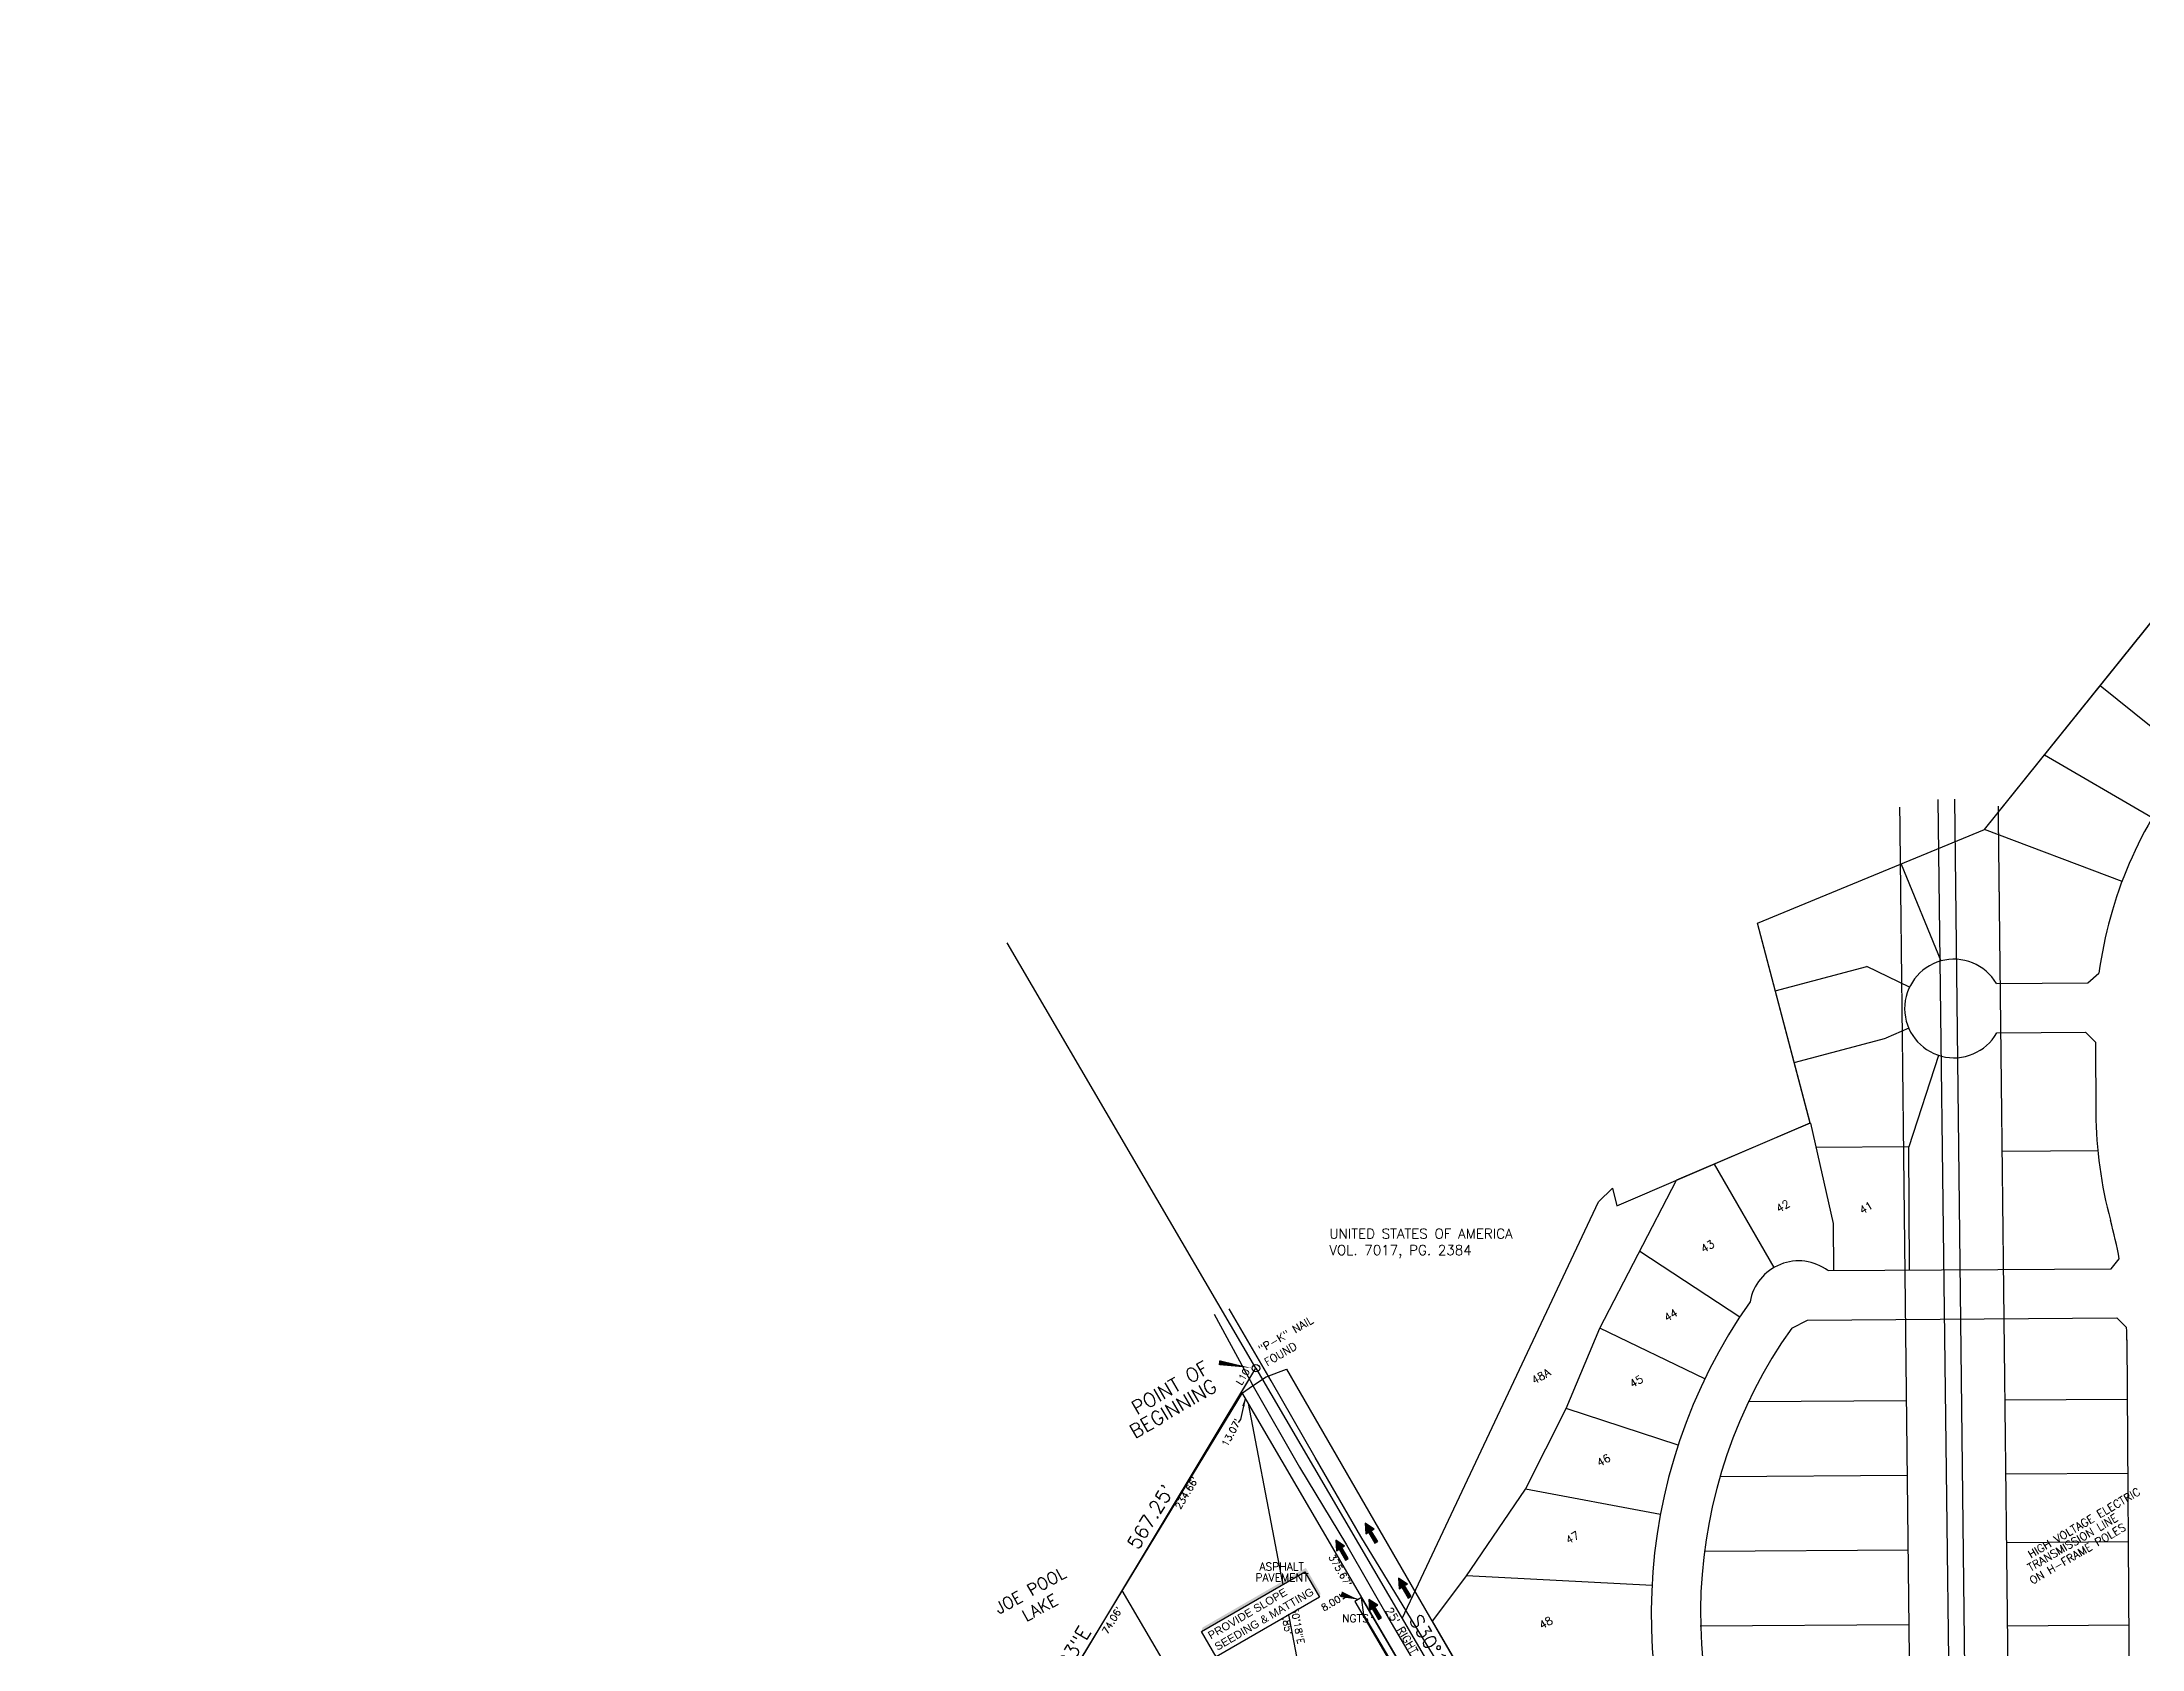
# Model space of a CAD drawing. Header units: feet. Extents: x 23 to 2149517, y -26 to 355304.
# Drawn here: x 2136295 to 2138426, y 341326 to 342956 of the extents above; entities that cross this region are included whole.
import ezdxf
from ezdxf.enums import TextEntityAlignment as Align

# ---------------------------------------------------------------- set-up
doc = ezdxf.new("R2010")
doc.units = ezdxf.units.FT
doc.header["$MEASUREMENT"] = 0
doc.linetypes.add('xhpc023-pt$0$HIDDEN2', pattern=[0.1875, 0.125, -0.0625])
for name, color, linetype in [('A-EC-CURLEX-MATTING', 6, 'Continuous'), ('A-EC-FLOW-ARROWS', 252, 'Continuous'), ('A-EC-TXT', 7, 'Continuous'), ('xhpc023-pt$0$gp2baseEMAILED_3-10-05$0$V-PROP-ADJN', 6, 'Continuous'), ('xhpc023-pt$0$text140', 4, 'Continuous'), ('xhpc023-pt$0$V-CONC-TEXT', 2, 'Continuous'), ('xhpc023-pt$0$V-ESMT', 2, 'xhpc023-pt$0$HIDDEN2'), ('xhpc023-pt$0$V-FENC', 6, 'xhpc023-pt$0$BARBWIRE_2'), ('xhpc023-pt$0$V-IMP-TEXT-E', 2, 'Continuous'), ('xhpc023-pt$0$V-LOT-ROW', 7, 'Continuous'), ('xhpc023-pt$0$V-POWR-TEXT', 2, 'Continuous'), ('xhpc023-pt$0$V-PROP-ADJN', 6, 'Continuous'), ('xhpc023-pt$0$V-PROP-ADJN-TEXT', 2, 'Continuous'), ('xhpc023-pt$0$V-PROP-CORN-N', 2, 'Continuous'), ('xhpc023-pt$0$V-PROP-CORN-TEXT', 2, 'Continuous'), ('xhpc023-pt$0$V-PROP-DIMS', 4, 'Continuous'), ('xhpc023-pt$0$V-PROP-N', 2, 'Continuous'), ('xhpc023-pt$0$V-PROP-RWAY-N', 7, 'Continuous'), ('xhpc023-pt$0$V-PROP-SUBD-N', 7, 'Continuous'), ('xhpc023-pt$0$V-ROAD-ASPH', 14, 'Continuous'), ('xhpc023-pt$0$V-ROAD-TEXT', 2, 'Continuous'), ('xhpc023-pt$0$V-SUBD-TEXT-N', 2, 'Continuous'), ('xhpc023-pt$0$xHPC007pt_PHASE1A$0$V-ADJC-E', 6, 'Continuous'), ('xhpc023-pt$0$xHPC007pt_PHASE1A$0$V-POWR-LINE', 6, 'xhpc023-pt$0$xHPC007pt_PHASE1A$0$ELECT_LINE'), ('xhpc023-pt$0$xHPC007pt_PHASE1A$0$V-PROP-CORN-N', 6, 'Continuous'), ('xhpc023-pt$0$xHPC007pt_PHASE1A$0$V-PROP-SUBD-IDEN-N', 6, 'Continuous')]:
    doc.layers.add(name, color=color, linetype=linetype)
doc.layers.add('xhpc023-pt$0$DEF-ATMOS_ESMT', color=104, linetype='Continuous', plot=False)
doc.styles.get("Standard").update_dxf_attribs({"font": 'arial.ttf'})
doc.styles.add('xhpc023-pt$0$L100', font='simplex', dxfattribs={"height": 10})
doc.styles.add('xhpc023-pt$0$L140', font='simplex', dxfattribs={"height": 14})
doc.styles.add('xhpc023-pt$0$L70', font='simplex.shx', dxfattribs={"height": 7})
doc.styles.add('xhpc023-pt$0$L80', font='simplex', dxfattribs={"height": 8})
doc.styles.add('xhpc023-pt$0$Standard', font='txt')
doc.styles.add('xhpc023-pt$0$xHPC007pt_PHASE1A$0$L100', font='simplex', dxfattribs={"height": 10})
doc.styles.add('xhpc023-pt$0$xHPC007pt_PHASE1A$0$Standard', font='txt')
doc.linetypes.add('xhpc023-pt$0$BARBWIRE_2', pattern='A,1,-0.02,["X",xhpc023-pt$0$Standard,S=0.075,R=0,X=-0.025,Y=-0.0375],-0.02', length=1.04)
doc.linetypes.add('xhpc023-pt$0$xHPC007pt_PHASE1A$0$ELECT_LINE', pattern='A,1,-0.02,["E",xhpc023-pt$0$xHPC007pt_PHASE1A$0$Standard,S=0.075,R=0,X=-0.025,Y=-0.0375],-0.02', length=1.04)
doc.dimstyles.new('xhpc023-pt$0$Standard', dxfattribs={"dimtxt": 0.18, "dimasz": 0.18, "dimexe": 0.18, "dimexo": 0.0625, "dimgap": 0.09, "dimtad": 0, "dimtih": 1, "dimtoh": 1, "dimdec": 4, "dimzin": 0, "dimdsep": 46, "dimtxsty": 'xhpc023-pt$0$Standard', "dimcen": 0.09, "dimadec": 0, "dimazin": 0, "dimtfac": 1, "dimtdec": 4, "dimtofl": 0, "dimtmove": 0, "dimatfit": 3, "dimfxl": 0, "dimtolj": 1, "dimtzin": 0, "dimarcsym": 0})

# ---------------------------------------------------------------- blocks, each defined once
blk = doc.blocks.new('ARROW')
blk.add_hatch(color=256).paths.add_polyline_path([(0, 0), (12, 6), (12, 2), (28, 2), (28, -2), (12, -2), (12, -6)])
blk.add_lwpolyline([(0, 0), (12, 6), (12, 2), (28, 2), (28, -2), (12, -2), (12, -6), (0, 0)])
blk = doc.blocks.new('xhpc023-pt')
blk.add_line((2138072, 340629), (2137633.7, 341378.1))
at = {"layer": 'xhpc023-pt$0$DEF-ATMOS_ESMT'}
for p, q in [((2137636.1, 341360.4), (2137633.7, 341378.1)), ((2137633.7, 341378.1), (2138072, 340629)), ((2138063.5, 340637.5), (2137636.1, 341360.4))]:
    blk.add_line(p, q, dxfattribs=at)
at = {"layer": 'xhpc023-pt$0$gp2baseEMAILED_3-10-05$0$V-PROP-ADJN'}
for p, q in [((2138265.9, 342157), (2138524, 342478.3)), ((2138476.8, 342227.3), (2138383, 342302.7)), ((2138435.9, 342168.8), (2138326.5, 342232.4)), ((2138035.5, 342062), (2138265.9, 342157)), ((2138405.3, 342104.5), (2138265.9, 342157)), ((2138181.1, 342122), (2138221.6, 342023.8)), ((2138088.9, 341859.2), (2138035.5, 342062)), ((2138053.5, 341993.6), (2138146.3, 342018.1)), ((2138189.6, 341997.2), (2138146.3, 342018.1)), ((2138370.7, 342001.4), (2138381.9, 342011.4)), ((2138277.8, 342000.8), (2138370.7, 342001.4)), ((2138072.7, 341920.8), (2138165.5, 341945.4)), ((2138188.8, 341955.5), (2138165.5, 341945.4)), ((2138278.1, 341950.8), (2138368.1, 341951.4)), ((2138368.1, 341951.4), (2138378.2, 341941.5)), ((2138378.2, 341941.5), (2138378.7, 341869.5)), ((2138219.2, 341928), (2138188.9, 341835.2)), ((2138088.9, 341859.2), (2137953.3, 341801.4)), ((2138088.9, 341859.2), (2137953.3, 341801.4)), ((2138089.1, 341859.1), (2138112.2, 341757.5)), ((2138188.9, 341835.2), (2138094.7, 341834.6)), ((2138189.7, 341710.2), (2138188.9, 341835.2)), ((2138052.3, 341712.8), (2137991.8, 341817.7)), ((2138284, 341830.8), (2138381.3, 341831.5)), ((2137875.3, 341651.4), (2137953.3, 341801.4)), ((2138112.2, 341757.5), (2138112.5, 341709.7)), ((2137915.9, 341729.4), (2138017.6, 341662.7)), ((2138107, 341709.7), (2138394.2, 341711.6)), ((2138394.2, 341711.6), (2138402.5, 341721.5)), ((2137841.3, 341569.8), (2137875.3, 341651.4)), ((2137982.1, 341600), (2137875.3, 341651.4)), ((2138070.3, 341651.4), (2138086.2, 341659.5)), ((2138086.2, 341659.5), (2138400.1, 341661.6)), ((2138400.1, 341661.6), (2138409.9, 341651.8)), ((2138410.2, 341639.3), (2138412.7, 341255.6)), ((2138286.8, 341578.4), (2138410.6, 341579.2)), ((2137800.1, 341487.8), (2137841.3, 341569.8)), ((2137955, 341532.6), (2137841.3, 341569.8)), ((2138186.8, 341577.6), (2138026.1, 341576.5)), ((2138187.6, 341501.9), (2137997.1, 341500.6)), ((2138287.6, 341503.4), (2138411.1, 341504.2)), ((2137739.5, 341399), (2137800.1, 341487.8)), ((2137937, 341462.2), (2137800.1, 341487.8)), ((2138288.4, 341433.9), (2138411.6, 341434.7)), ((2138188.5, 341426.2), (2137981.3, 341424.8)), ((2137705.8, 341353.9), (2137739.5, 341399)), ((2137928.4, 341390.1), (2137740.1, 341400)), ((2138113.5, 340657), (2137705.8, 341353.9)), ((2138189.3, 341350.5), (2137977.3, 341349.1)), ((2138289.4, 341349.4), (2138412.1, 341350.2))]:
    blk.add_line(p, q, dxfattribs=at)
for centre, radius, start, end in [((2138803.1, 341954.9), 425, 141.1689, 172.3599), ((2138234.7, 341975.5), 50, 30.3793, 330.3791), ((2138803.7, 341872.3), 425, 180.3783, 195.2133), ((2137935.2, 341636.1), 475, 10.3511, 15.2133), ((2138077.2, 341669.5), 50, 53.5092, 170.0722), ((2138477.6, 341361.4), 550, 144.8418, 210.329), ((2138477.6, 341361.4), 500, 144.5503, 210.329), ((2137935.2, 341636.1), 475, 0.3783, 1.8936)]:
    blk.add_arc(centre, radius, start, end, dxfattribs=at)
at = {"layer": 'xhpc023-pt$0$text140'}
blk.add_lwpolyline([(2137522, 341610.9, 0, 5, 0), (2137489, 341616.3, 5, 5, 0)], format="xyseb", dxfattribs=at)
at = {"layer": 'xhpc023-pt$0$V-ESMT'}
for p, q in [((2138253.3, 335681.3), (2138179.9, 342179.6)), ((2138353.3, 335682.5), (2138279.8, 342180.7))]:
    blk.add_line(p, q, dxfattribs=at)
at = {"layer": 'xhpc023-pt$0$V-FENC'}
for p, q in [((2137522.9, 341592.8), (2137536.8, 341601.8)), ((2137536.8, 341601.8), (2137557.6, 341609.8)), ((2137513, 341585.7), (2137522.9, 341592.8))]:
    blk.add_line(p, q, dxfattribs=at)
at = {"layer": 'xhpc023-pt$0$V-FENC', "ltscale": 0.7, "flags": 128}
for points in [[(2137557.6, 341609.8), (2137557.6, 341609.8), (2137702.8, 341358.3), (2137763.8, 341253)], [(2136514.3, 337269.5), (2136570.1, 337337.2), (2136585.4, 337353.6), (2136594.2, 337395.5), (2136652.2, 337609), (2136541.7, 337937.2), (2136539.3, 337939.1), (2136530.4, 337965.8), (2136481.7, 338104.5), (2136409.7, 338314.5), (2136329.4, 338548.9), (2136294.9, 338651), (2136295.6, 338656.1), (2136392.1, 338767.6), (2136487.4, 338876.6), (2136640, 339049.8), (2136801.7, 339276), (2136929.9, 339463), (2137135, 339758.6), (2137290.6, 339979), (2137411.7, 340150.7), (2137459.1, 340215.9), (2137388.7, 340492.5), (2137342.3, 340679.3), (2137326.8, 340742.9), (2137285.4, 340912.4), (2137234.9, 341127.7), (2137374.1, 341357.3), (2137513, 341585.7)]]:
    blk.add_lwpolyline(points, dxfattribs=at)
at = {"layer": 'xhpc023-pt$0$V-IMP-TEXT-E', "const_width": 1}
blk.add_lwpolyline([(2137643.9, 341358.1, 1), (2137644.9, 341358.1, 1)], format="xyb", close=True, dxfattribs=at)
at = {"layer": 'xhpc023-pt$0$V-POWR-TEXT'}
blk.add_lwpolyline([(2138244.6, 341407, 0, 4.17, 0), (2138257.1, 341407, 0, 0, 0), (2138311.5, 341407.2, 0, 0, 0)], format="xyseb", dxfattribs=at)
at = {"layer": 'xhpc023-pt$0$V-PROP-ADJN'}
for p, q in [((2138265.7, 342157), (2138907.9, 342955.9)), ((2138035.3, 342062), (2138265.7, 342157)), ((2138088.9, 341859.5), (2138035.3, 342062)), ((2137526.6, 341610.6), (2137274.2, 342042.2)), ((2137892.7, 341775.5), (2138088.9, 341859.5)), ((2137874.2, 341779.4), (2137888.4, 341793.3)), ((2137888.4, 341793.3), (2137892.7, 341775.5)), ((2137675, 341356.9), (2137874.2, 341779.4))]:
    blk.add_line(p, q, dxfattribs=at)
at = {"layer": 'xhpc023-pt$0$V-PROP-CORN-N'}
blk.add_circle((2137526.6, 341610.6), 3.75, dxfattribs=at)
at = {"layer": 'xhpc023-pt$0$V-PROP-N'}
for p, q in [((2137234.3, 341124.8), (2137526.6, 341610.6)), ((2137526.6, 341610.6), (2138093.5, 340641.6))]:
    blk.add_line(p, q, dxfattribs=at)
at = {"layer": 'xhpc023-pt$0$V-PROP-RWAY-N'}
blk.add_line((2137512, 341586.2), (2138069.4, 340633.3), dxfattribs=at)
at = {"layer": 'xhpc023-pt$0$V-PROP-SUBD-N'}
blk.add_line((2137626.8, 341374.1), (2138062.6, 340629.2), dxfattribs=at)
at = {"layer": 'xhpc023-pt$0$V-PROP-SUBD-N', "flags": 128}
for points in [[(2137518.6, 341574.9), (2137600.9, 341144.9)], [(2137551.7, 341110.4), (2137391, 341385.1)]]:
    blk.add_lwpolyline(points, dxfattribs=at)
at = {"layer": 'xhpc023-pt$0$V-PROP-SUBD-N'}
blk.add_lwpolyline([(2137633.7, 341378.1), (2137626.8, 341374.1)], dxfattribs=at)
at = {"layer": 'xhpc023-pt$0$V-ROAD-ASPH'}
for points in [[(2137484.3, 341665.3), (2137525.1, 341589.9), (2137570.9, 341510.1), (2137618.6, 341431.5), (2137663.8, 341352.3), (2137715.5, 341264.5), (2137764.9, 341180.4), (2137816.1, 341095), (2137866.3, 341010), (2137919.7, 340919.7), (2137969.5, 340834.5), (2138019.3, 340749.1), (2138066.8, 340667.6), (2138067, 340667.2)], [(2138078.9, 340675.8), (2138031.7, 340758.3), (2137981.8, 340842), (2137932.7, 340927.2), (2137878.4, 341017.1), (2137829.6, 341101.7), (2137779.8, 341189.5), (2137733.6, 341274.8), (2137679.7, 341363.4), (2137632.9, 341440), (2137586.8, 341520.2), (2137542.1, 341597.7), (2137499.3, 341670.9)]]:
    blk.add_lwpolyline(points, dxfattribs=at)
at = {"layer": 'xhpc023-pt$0$V-ROAD-TEXT'}
for points in [[(2137631.2, 341443, 0, 4.17, 0), (2137641.9, 341449.4, 0, 0, 0), (2137669.3, 341465.9, 0, 0, 0)], [(2137618.6, 341431.5, 0, 4.17, 0), (2137607.7, 341425.4, 0, 0, 0), (2137584.7, 341412.4, 0, 0, 0)]]:
    blk.add_lwpolyline(points, format="xyseb", dxfattribs=at)
at = {"layer": 'xhpc023-pt$0$V-SUBD-TEXT-N'}
blk.add_line((2137512, 341586.2), (2137526.6, 341610.6), dxfattribs=at)
at = {"layer": 'xhpc023-pt$0$xHPC007pt_PHASE1A$0$V-POWR-LINE', "ltscale": 0.6, "flags": 128}
for points in [[(2138293.8, 335665.2), (2138287.7, 336211.1), (2138285, 336774.6), (2138274.7, 337321.5), (2138269.5, 337853.2), (2138264.4, 338374.6), (2138257.8, 338932.2), (2138252.2, 339471.9), (2138246.6, 339952.5), (2138218.6, 342187.6)], [(2138308, 335665.2), (2138302.4, 336211.5), (2138296, 336792.1), (2138289.9, 337321.3), (2138283.7, 337853.7), (2138278.8, 338374), (2138272.4, 338933.6), (2138266.2, 339471.8), (2138261.2, 339952.7), (2138235.7, 342187.9)]]:
    blk.add_lwpolyline(points, dxfattribs=at)
at = {"layer": 'xhpc023-pt$0$xHPC007pt_PHASE1A$0$V-PROP-CORN-N'}
blk.add_circle((2137526.6, 341610.6), 3.75, dxfattribs=at)
at = {"layer": 'xhpc023-pt$0$text140', "style": 'xhpc023-pt$0$L140'}
for s, p in [('POINT OF', (2137405.6, 341562.9)), ('BEGINNING', (2137403.6, 341538.8))]:
    blk.add_text(s, height=14, rotation=30.3292, dxfattribs=at).set_placement(p)
at = {"layer": 'xhpc023-pt$0$V-CONC-TEXT', "style": 'xhpc023-pt$0$L80'}
blk.add_text('NGTS', height=8, dxfattribs=at).set_placement((2137614, 341352.9))
at = {"layer": 'xhpc023-pt$0$V-LOT-ROW', "insert": (2137725.7, 341255.9, 574.3), "char_height": 8, "attachment_point": 5, "rotation": 300.8227, "style": 'xhpc023-pt$0$L80'}
blk.add_mtext("25' RIGHT OF WAY DEDICATION (27,895 SQ. FT)", dxfattribs=at)
at = {"layer": 'xhpc023-pt$0$V-POWR-TEXT', "style": 'xhpc023-pt$0$L80'}
for s, p in [('HIGH VOLTAGE ELECTRIC', (2138312.8, 341417.5)), ('TRANSMISSION LINE', (2138312.4, 341404.1)), ('ON H-FRAME POLES', (2138314.4, 341391))]:
    blk.add_text(s, height=8, rotation=30.3292, dxfattribs=at).set_placement(p)
at = {"layer": 'xhpc023-pt$0$V-PROP-ADJN-TEXT', "insert": (2137601, 341752.1), "char_height": 10, "width": 268.24, "attachment_point": 1, "style": 'xhpc023-pt$0$L100'}
blk.add_mtext('UNITED STATES OF AMERICA \\PVOL. 7017, PG. 2384', dxfattribs=at)
at = {"layer": 'xhpc023-pt$0$V-PROP-CORN-TEXT', "style": 'xhpc023-pt$0$L80'}
for s, p in [('"P-K" NAIL', (2137532.1, 341625.7)), ('FOUND', (2137538, 341612.5))]:
    blk.add_text(s, height=8, rotation=30.3292, dxfattribs=at).set_placement(p)
at = {"layer": 'xhpc023-pt$0$V-PROP-DIMS', "char_height": 14, "attachment_point": 8, "style": 'xhpc023-pt$0$L140'}
for s, insert, rotation in [(" 567.25'", (2137423.2, 341452.2), 58.9602), ('N31°02\'23"E ', (2137329.1, 341292.2), 58.9602), ('S30°19\'45"E ', (2137711.4, 341304.3), 300.3291)]:
    blk.add_mtext(s, dxfattribs=dict(at, insert=insert, rotation=rotation))
at = {"layer": 'xhpc023-pt$0$V-ROAD-TEXT', "style": 'xhpc023-pt$0$L80'}
for s, p in [('ASPHALT', (2137530, 341405.4)), ('PAVEMENT', (2137526, 341394.3))]:
    blk.add_text(s, height=8, dxfattribs=at).set_placement(p)
at = {"layer": 'xhpc023-pt$0$V-SUBD-TEXT-N', "char_height": 7, "style": 'xhpc023-pt$0$L70'}
for s, insert, attachment_point, rotation in [('L10', (2137516.3, 341600.2), 8, 58.9602), ("13.07'", (2137498.5, 341547), 2, 61.8778), ("234.66'", (2137453.2, 341485.9), 2, 58.9602), ("375.67'", (2137615.1, 341407.2), 2, 300.3291), ('S10°50\'18"E', (2137563.5, 341359.4), 8, 280.8382), ("74.06'", (2137377.7, 341356.7), 2, 58.9602), ("437.85'", (2137560.1, 341358.8), 2, 280.8382), ("8.00'", (2137602.2, 341376), 2, 30.3291)]:
    blk.add_mtext(s, dxfattribs=dict(at, insert=insert, attachment_point=attachment_point, rotation=rotation))
at = {"layer": 'xhpc023-pt$0$xHPC007pt_PHASE1A$0$V-ADJC-E', "insert": (2137294.8, 341390.6), "char_height": 12, "attachment_point": 2, "rotation": 29.0007, "style": 'xhpc023-pt$0$xHPC007pt_PHASE1A$0$L100'}
blk.add_mtext('JOE POOL\\PLAKE', dxfattribs=at)
at = {"layer": 'xhpc023-pt$0$xHPC007pt_PHASE1A$0$V-PROP-SUBD-IDEN-N', "style": 'xhpc023-pt$0$L140'}
for s, p in [('42', (2138061.2, 341775.1)), ('41', (2138145.6, 341773.4)), ('43', (2137984.8, 341734.3)), ('44', (2137947.4, 341664.5)), ('48A', (2137815.7, 341602.4)), ('45', (2137912.5, 341597.3)), ('46', (2137879.3, 341517.3)), ('47', (2137847.6, 341438.8)), ('48', (2137820.7, 341352.5))]:
    blk.add_text(s, height=8, rotation=30.3292, dxfattribs=at).set_placement(p, align=Align.MIDDLE)
at = {"layer": 'xhpc023-pt$0$V-SUBD-TEXT-N'}
for points, override in [([(2137515.6, 341579.9), (2137510.8, 341558.5), (2137508.5, 341555.6)], {"dimscale": 100, "dimasz": 0.08, "dimgap": 0.09, "dimtad": 0, "dimpost": "'", "dimtxsty": 'xhpc023-pt$0$L100'}), ([(2137630.1, 341376), (2137619.6, 341379.3), (2137614.7, 341376.5)], {"dimscale": 100, "dimgap": 0.09, "dimtad": 0, "dimpost": "'", "dimtxsty": 'xhpc023-pt$0$L100'})]:
    blk.add_leader(points, dimstyle='xhpc023-pt$0$Standard', override=override, dxfattribs=at)

msp = doc.modelspace()

# ---------------------------------------------------------------- block references
at = {"layer": 'A-EC-CURLEX-MATTING'}
msp.add_blockref('xhpc023-pt', (0, 0), dxfattribs=at)

# ---------------------------------------------------------------- next in the draw order: block references
at = {"layer": 'A-EC-FLOW-ARROWS', "xscale": -0.7999999999999997, "yscale": 0.7999999999999999, "zscale": 0.8, "rotation": 120.3448380065228}
for p in [(2137637.4, 341453.3), (2137671.2, 341397.6), (2137641.1, 341376)]:
    msp.add_blockref('ARROW', p, dxfattribs=at)

# ---------------------------------------------------------------- next in the draw order: texts
at = {"layer": 'A-EC-TXT', "insert": (2137476.8, 341342.3, 552), "char_height": 8, "width": 136.637, "attachment_point": 1, "rotation": 30.3291, "bg_fill": 3, "box_fill_scale": 1.5, "bg_fill_color": 256, "bg_fill_transparency": 0}
msp.add_mtext('PROVIDE SLOPE SEEDING & MATTING', dxfattribs=at)

# ---------------------------------------------------------------- next in the draw order: linework, layer by layer
at = {"layer": 'A-EC-TXT', "elevation": 552}
msp.add_lwpolyline([(2137486.2, 341317.9), (2137471.3, 341343.7), (2137576.2, 341404.2), (2137591.1, 341378.4)], close=True, dxfattribs=at)
at = {"layer": 'A-EC-TXT'}
for points in [[(2137472.4, 341347.6, 552), (2137471.3, 341343.7, 552), (2137577.2, 341408.1, 552), (2137576.2, 341404.2, 552)], [(2137576.2, 341404.2, 552), (2137577.2, 341408.1, 552), (2137591.1, 341378.4, 552), (2137592.1, 341382.3, 552)]]:
    msp.add_solid(points, dxfattribs=at)

# ---------------------------------------------------------------- next in the draw order: block references
at = {"layer": 'A-EC-FLOW-ARROWS', "xscale": -0.7999999999999997, "yscale": 0.7999999999999999, "zscale": 0.8, "rotation": 120.3448380065228}
msp.add_blockref('ARROW', (2137607.5, 341436.1), dxfattribs=at)

doc.saveas('drawing.dxf')
